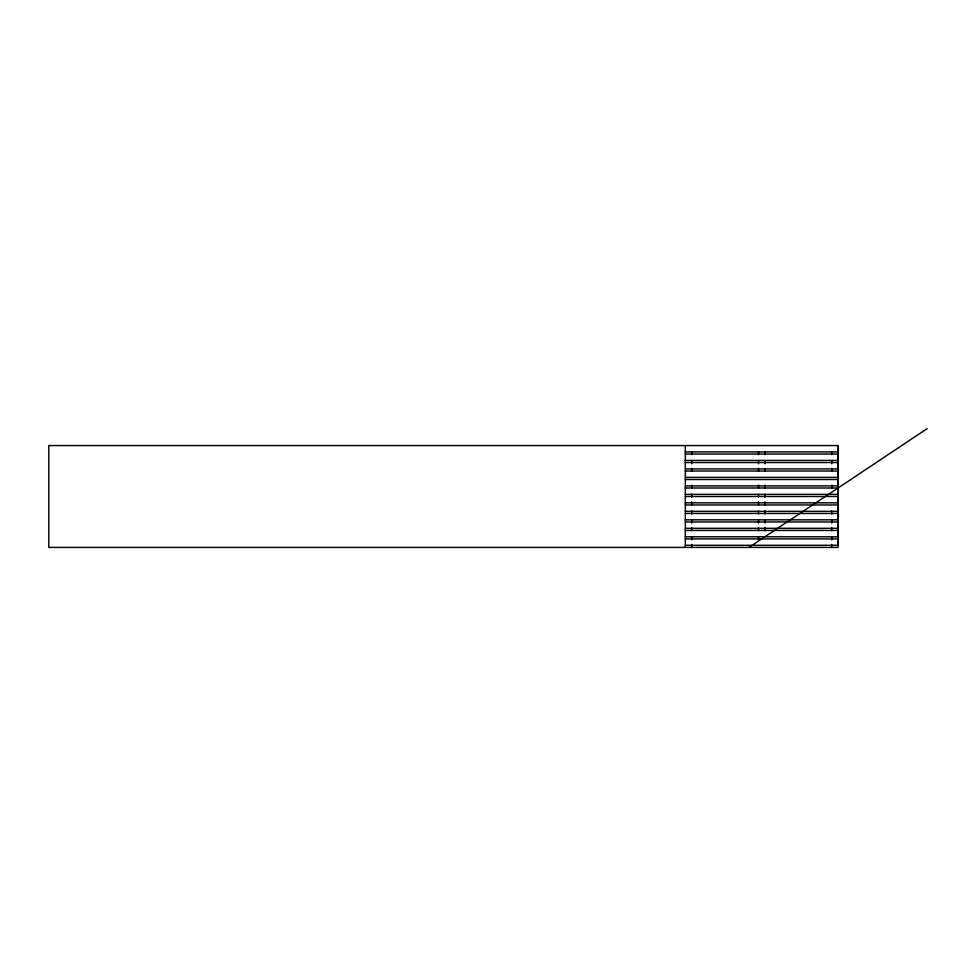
<?xml version="1.0" encoding="UTF-8"?>
<svg xmlns="http://www.w3.org/2000/svg" width="976" height="976" viewBox="0 0 976 976"><rect width="100%" height="100%" fill="white"/><g stroke="black" fill="none" stroke-linecap="round" stroke-linejoin="round"><path stroke-width="1.46" d="M838.091 445.568L838.091 547.414L48.8 547.414L48.8 445.568L838.091 445.568L838.091 451.925L685.323 451.925M748.97 547.414L927.2 428.586M685.323 454.047L838.091 454.047L838.091 460.416L685.323 460.416M685.323 462.539L838.091 462.539L838.091 468.907L685.323 468.907M685.323 471.03L838.091 471.03L838.091 477.386L685.323 477.386M685.323 479.509L838.091 479.509L838.091 485.877L685.323 485.877M685.323 488L838.091 488L838.091 494.368L685.323 494.368M685.323 496.491L838.091 496.491L838.091 502.847L685.323 502.847M685.323 504.97L838.091 504.97L838.091 511.339L685.323 511.339M685.323 513.461L838.091 513.461L838.091 519.83L685.323 519.83M685.323 521.953L838.091 521.953L838.091 528.309L685.323 528.309M685.323 530.432L838.091 530.432L838.091 536.8L685.323 536.8M685.323 538.923L838.091 538.923L838.091 545.291L685.323 545.291M831.723 451.644L831.723 454.682M831.723 460.77L831.723 463.807M831.723 468.37L831.723 471.408M831.723 485.084L831.723 488.122M831.723 510.924L831.723 513.962M831.723 520.049L831.723 523.087M831.723 527.65L831.723 530.688M831.723 536.763L831.723 539.813M831.723 544.364L831.723 547.414M764.891 451.644L764.891 454.682M764.891 460.77L764.891 463.807M764.891 468.37L764.891 471.408M764.891 485.084L764.891 488.122M764.891 494.21L764.891 497.248M764.891 501.81L764.891 504.848M764.891 510.924L764.891 513.962M764.891 520.049L764.891 523.087M764.891 527.65L764.891 530.688M758.523 451.644L758.523 454.682M758.523 460.77L758.523 463.807M758.523 468.37L758.523 471.408M758.523 485.084L758.523 488.122M758.523 494.21L758.523 497.248M758.523 501.81L758.523 504.848M758.523 510.924L758.523 513.962M758.523 520.049L758.523 523.087M758.523 527.65L758.523 530.688M758.523 536.763L758.523 539.813M691.691 451.644L691.691 454.682M691.691 460.77L691.691 463.807M691.691 468.37L691.691 471.408M691.691 485.084L691.691 488.122M691.691 494.21L691.691 497.248M691.691 501.81L691.691 504.848M691.691 510.924L691.691 513.962M691.691 520.049L691.691 523.087M691.691 527.65L691.691 530.688M691.691 536.763L691.691 539.813M691.691 544.364L691.691 547.414M685.323 445.568L685.323 547.414"/></g></svg>
